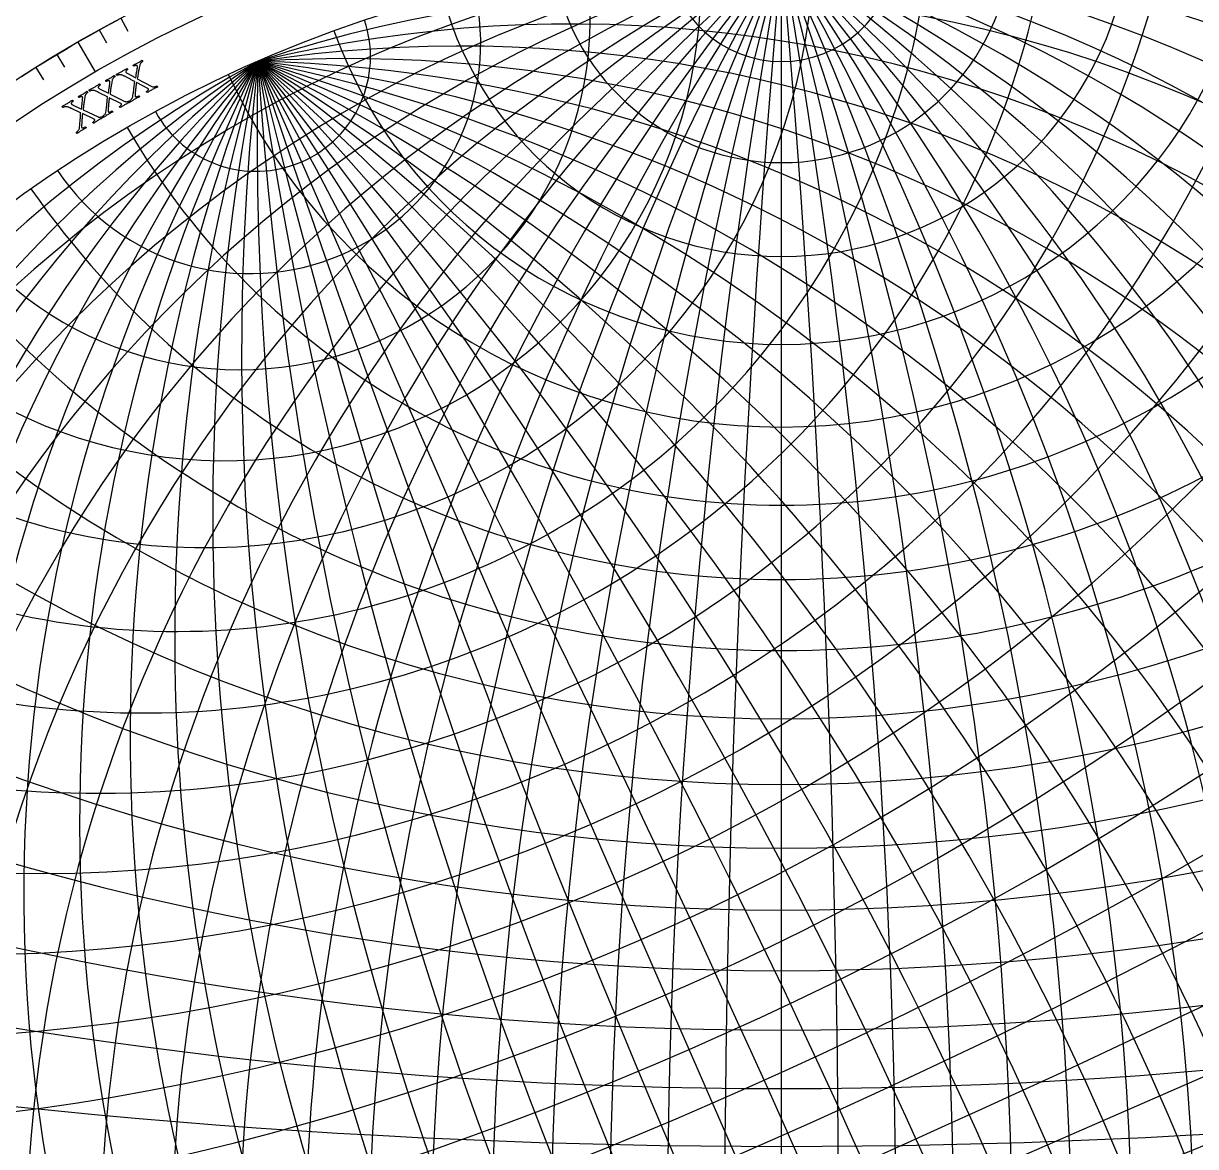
# Model space of a CAD drawing. Header units: millimetres. Extents: x -92 to 92, y -92 to 120.
# Drawn here: x -49.8 to 27.2, y 7.5 to 81.3 of the extents above; entities that cross this region are included whole.
import ezdxf

# ---------------------------------------------------------------- set-up
doc = ezdxf.new("R2010")
doc.units = ezdxf.units.MM
for name, color, linetype in [('CUT_OUTER', 1, 'Continuous'), ('ENGRAVE', 7, 'Continuous'), ('ENGRAVE_FINE', 8, 'Continuous'), ('TEXT', 5, 'Continuous')]:
    doc.layers.add(name, color=color, linetype=linetype)

msp = doc.modelspace()

# ---------------------------------------------------------------- linework, layer by layer
at = {"layer": 'CUT_OUTER'}
msp.add_lwpolyline([(-49.9659, 77.8438), (-49.4873, 78.149), (-49.0068, 78.4511), (-48.5245, 78.7504), (-48.0404, 79.0466), (-47.5545, 79.3399), (-47.0668, 79.6302), (-46.5773, 79.9175), (-46.0861, 80.2018), (-45.5931, 80.483), (-45.0984, 80.7613), (-44.602, 81.0365), (-44.1039, 81.3086), (-43.6042, 81.5777)], dxfattribs=at)
at = {"layer": 'ENGRAVE'}
for points in [[(0, -86.025), (0, 86.025)], [(-46.25, 80.1073), (-45.1169, 78.1447)], [(-78.8401, -34.4171), (78.8401, 34.4171)]]:
    msp.add_lwpolyline(points, dxfattribs=at)
for radius in [92.5, 90.2338, 86.025, 86.025]:
    msp.add_circle((0, 0), radius, dxfattribs=at)
for centre, radius, start, end in [((15.1685, 0), 87.3521, 100, 260), ((31.3105, 0), 91.5459, 110, 250), ((49.6666, 0), 99.3331, 120, 240), ((72.1835, 0), 112.2977, 130, 230), ((102.5206, 0), 133.8311, 140, 220), ((148.9997, 0), 172.05, 150, 210), ((236.3517, 0), 251.5203, 160, 200), ((487.872, 0), 495.3982, 170, 190), ((-487.872, 0), 495.3982, 350, 10), ((-236.3517, 0), 251.5203, 340, 20), ((-148.9997, 0), 172.05, 330, 30), ((-102.5206, 0), 133.8311, 320, 40), ((-72.1835, 0), 112.2977, 310, 50), ((-49.6666, 0), 99.3331, 300, 60), ((-31.3105, 0), 91.5459, 290, 70), ((-15.1685, 0), 87.3521, 280, 80), ((0, 87.3521), 15.1685, 190, 350), ((0, 91.5459), 31.3105, 200, 340), ((0, 99.3331), 49.6666, 210, 330), ((0, 112.2977), 72.1835, 220, 320), ((0, 133.8311), 102.5206, 230, 310), ((0, 172.05), 148.9997, 240, 300), ((0, 251.5203), 236.3517, 250, 290), ((0, 495.3982), 487.872, 260, 280)]:
    msp.add_arc(centre, radius, start, end, dxfattribs=at)
at = {"layer": 'ENGRAVE_FINE'}
for points in [[(-43.4261, 81.6727), (-42.9701, 80.8151)], [(-44.8449, 80.9023), (-44.374, 80.0528)], [(-47.641, 79.288), (-47.1408, 78.4555)], [(34.4171, -78.8401), (-34.4171, 78.8401)], [(-49.0175, 78.4444), (-48.5028, 77.6208)], [(-78.8401, -34.4171), (78.8401, 34.4171)]]:
    msp.add_lwpolyline(points, dxfattribs=at)
for centre, radius, start, end in [((7.5262, 0), 86.3536, 95, 265), ((23.0503, 0), 89.0596, 105, 255), ((-37.9751, 86.9904), 40.1141, 228.583333, 358.583333), ((-36.6259, 83.8999), 31.3105, 223.583333, 3.583333), ((40.1141, 0), 94.9181, 115, 245), ((60.2354, 0), 105.0171, 125, 235), ((86.025, 0), 121.6577, 135, 225), ((122.8564, 0), 149.98, 145, 215), ((184.4812, 0), 203.5525, 155, 205), ((321.0497, 0), 332.3751, 165, 195), ((0, 86.3536), 7.5262, 185, 355), ((983.2702, 0), 987.0262, 175, 185), ((-983.2702, 0), 987.0262, 355, 5), ((-321.0497, 0), 332.3751, 345, 15), ((-184.4812, 0), 203.5525, 335, 25), ((-122.8564, 0), 149.98, 325, 35), ((-86.025, 0), 121.6577, 315, 45), ((-60.2354, 0), 105.0171, 305, 55), ((-40.1141, 0), 94.9181, 295, 65), ((-23.0503, 0), 89.0596, 285, 75), ((-7.5262, 0), 86.3536, 275, 85), ((-39.7414, 91.0367), 49.6666, 233.583333, 353.583333), ((-35.6312, 81.6213), 23.0503, 218.583333, 8.583333), ((-42.0155, 96.246), 60.2354, 238.583333, 348.583333), ((-34.948, 80.0564), 15.1685, 213.583333, 13.583333), ((-6.8976, -3.0111), 86.3536, 298.583333, 108.583334), ((-44.9283, 102.9185), 72.1835, 243.583333, 343.583333), ((0, 89.0596), 23.0503, 195, 345), ((-34.5486, 79.1413), 7.5262, 208.583333, 18.583334), ((-13.9016, -6.0687), 87.3521, 303.583333, 103.583333), ((-48.6731, 111.4968), 86.025, 248.583333, 338.583333), ((-21.1251, -9.222), 89.0596, 308.583333, 98.583333), ((6.8976, 3.0111), 86.3536, 118.583333, 288.583334), ((13.9016, 6.0687), 87.3521, 123.583333, 283.583333), ((21.1251, 9.222), 89.0596, 128.583333, 278.583333), ((28.6955, 12.5268), 91.5459, 133.583333, 273.583333), ((36.7638, 16.049), 94.9181, 138.583333, 268.583333), ((45.5184, 19.8707), 99.3331, 143.583333, 263.583333), ((55.2044, 24.0991), 105.0171, 148.583333, 258.583333), ((66.1547, 28.8794), 112.2977, 153.583333, 253.583333), ((78.8401, 34.4171), 121.6577, 158.583333, 248.583333), ((93.958, 41.0167), 133.8311, 163.583333, 243.583333), ((112.5954, 49.1527), 149.98, 168.583333, 238.583333), ((136.5551, 59.6122), 172.05, 173.583333, 233.583333), ((169.0732, 73.8077), 203.5525, 178.583333, 228.583333), ((-28.6955, -12.5268), 91.5459, 313.583333, 93.583333), ((216.6114, 94.5602), 251.5203, 183.583333, 223.583333), ((294.2353, 128.4463), 332.3751, 188.583333, 218.583333), ((447.1245, 195.189), 495.3982, 193.583333, 213.583333), ((901.1467, 393.3892), 987.0262, 198.5833333, 208.5833333), ((-901.1467, -393.3892), 987.0262, 18.5833333, 28.5833333), ((-447.1245, -195.189), 495.3982, 13.583333, 33.583333), ((-294.2353, -128.4463), 332.3751, 8.583333, 38.583333), ((-216.6114, -94.5602), 251.5203, 3.583333, 43.583333), ((-169.0732, -73.8077), 203.5525, 358.583333, 48.583333), ((-136.5551, -59.6122), 172.05, 353.583333, 53.583333), ((-112.5954, -49.1527), 149.98, 348.583333, 58.583333), ((-93.958, -41.0167), 133.8311, 343.583333, 63.583333), ((-78.8401, -34.4171), 121.6577, 338.583333, 68.583333), ((-66.1547, -28.8794), 112.2977, 333.583333, 73.583333), ((-55.2044, -24.0991), 105.0171, 328.583333, 78.583333), ((-45.5184, -19.8707), 99.3331, 323.583333, 83.583333), ((-36.7638, -16.049), 94.9181, 318.583333, 88.583333), ((0, 94.9181), 40.1141, 205, 335), ((-53.5435, 122.6535), 102.5206, 253.583333, 333.583333), ((-60.0044, 137.4536), 122.8564, 258.583333, 328.583333), ((0, 105.0171), 60.2354, 215, 325), ((-68.8342, 157.6802), 148.9997, 263.583333, 323.583333), ((-81.4378, 186.5516), 184.4812, 268.583333, 318.583333), ((0, 121.6577), 86.025, 225, 315), ((-100.6288, 230.5131), 236.3517, 273.583333, 313.583333), ((-132.9774, 304.6148), 321.0497, 278.583333, 308.583333), ((0, 149.98), 122.8564, 235, 305), ((-198.2001, 454.0221), 487.872, 283.583333, 303.583333), ((-394.8919, 904.5889), 983.2702, 288.5833333, 298.5833333), ((0, 203.5525), 184.4812, 245, 295), ((394.8919, -904.5889), 983.2702, 108.5833333, 118.5833333), ((0, 332.3751), 321.0497, 255, 285), ((198.2001, -454.0221), 487.872, 103.583333, 123.583333), ((132.9774, -304.6148), 321.0497, 98.583333, 128.583333)]:
    msp.add_arc(centre, radius, start, end, dxfattribs=at)
at = {"layer": 'TEXT'}
for points in [[(-43.3625, 78.1752), (-43.3136, 78.2027), (-43.267, 78.2295), (-43.2228, 78.2556), (-43.1809, 78.2811), (-43.1403, 78.306), (-43.1, 78.3306), (-43.0599, 78.3547), (-43.0201, 78.3785), (-43.0139, 78.373), (-43.0068, 78.3643), (-42.999, 78.3525), (-42.9904, 78.3376), (-42.9832, 78.3228), (-42.9796, 78.3114), (-42.9797, 78.3033), (-42.9834, 78.2985), (-42.9942, 78.2921), (-43.0069, 78.2834), (-43.0216, 78.2726), (-43.0382, 78.2595), (-43.0551, 78.2449), (-43.0706, 78.2292), (-43.0845, 78.2126), (-43.0971, 78.1949), (-43.1061, 78.1768), (-43.1098, 78.1588), (-43.1081, 78.1409), (-43.101, 78.123), (-43.0899, 78.1079), (-43.0733, 78.0926), (-43.0513, 78.0773), (-43.0237, 78.0618), (-42.448, 77.7559), (-42.4313, 77.8687), (-42.4145, 77.9784), (-42.3977, 78.0849), (-42.3809, 78.1883), (-42.3656, 78.284), (-42.3537, 78.3678), (-42.345, 78.4394), (-42.3398, 78.499), (-42.3397, 78.5079), (-42.3405, 78.5164), (-42.3423, 78.5244), (-42.3448, 78.5319), (-42.3476, 78.5384), (-42.3497, 78.5435), (-42.3513, 78.547), (-42.3524, 78.5492), (-42.3598, 78.558), (-42.3719, 78.5653), (-42.3885, 78.571), (-42.4097, 78.5752), (-42.4375, 78.5742), (-42.4737, 78.5647), (-42.5183, 78.5465), (-42.5714, 78.5198), (-42.5769, 78.5209), (-42.5835, 78.5261), (-42.5911, 78.5355), (-42.5999, 78.5489), (-42.6081, 78.5635), (-42.6143, 78.5763), (-42.6183, 78.5873), (-42.6203, 78.5966), (-42.5794, 78.6153), (-42.5409, 78.6329), (-42.5047, 78.6495), (-42.4709, 78.665), (-42.4376, 78.6806), (-42.403, 78.6976), (-42.3671, 78.7159), (-42.3299, 78.7356), (-42.2789, 78.7634), (-42.2325, 78.7897), (-42.1906, 78.8143), (-42.1533, 78.8374), (-42.1197, 78.8587), (-42.0892, 78.8779), (-42.0615, 78.895), (-42.0369, 78.9102), (-42.0309, 78.905), (-42.0242, 78.8974), (-42.017, 78.8875), (-42.0093, 78.8752), (-42.0026, 78.8621), (-41.9988, 78.8497), (-41.9979, 78.838), (-41.9998, 78.827), (-42.0072, 78.8225), (-42.0182, 78.815), (-42.0327, 78.8044), (-42.0509, 78.7909), (-42.0707, 78.7745), (-42.0905, 78.7555), (-42.1103, 78.7338), (-42.13, 78.7095), (-42.1482, 78.6828), (-42.1636, 78.6537), (-42.1763, 78.6224), (-42.1861, 78.5888), (-42.2039, 78.5019), (-42.2206, 78.4209), (-42.2361, 78.3458), (-42.2504, 78.2766), (-42.2638, 78.2104), (-42.2764, 78.1442), (-42.2883, 78.0778), (-42.2994, 78.0115), (-42.3105, 77.942), (-42.3222, 77.8663), (-42.3345, 77.7845), (-42.3474, 77.6965), (-41.3887, 77.1891), (-41.3524, 77.1739), (-41.3133, 77.1655), (-41.2712, 77.1641), (-41.2261, 77.1695), (-41.1813, 77.1794), (-41.1399, 77.1915), (-41.1018, 77.2058), (-41.0671, 77.2223), (-41.06, 77.2174), (-41.0528, 77.2095), (-41.0456, 77.1985), (-41.0382, 77.1844), (-41.0317, 77.1704), (-41.027, 77.1593), (-41.0242, 77.1513), (-41.0232, 77.1463), (-41.0631, 77.1285), (-41.1001, 77.112), (-41.1343, 77.0967), (-41.1657, 77.0828), (-41.197, 77.0684), (-41.2312, 77.0518), (-41.2681, 77.033), (-41.3079, 77.012), (-41.3621, 76.9825), (-41.4125, 76.9545), (-41.459, 76.9277), (-41.5016, 76.9024), (-41.544, 76.8768), (-41.5899, 76.8489), (-41.6392, 76.819), (-41.6921, 76.7869), (-41.7006, 76.7912), (-41.7092, 76.7989), (-41.718, 76.8102), (-41.7269, 76.825), (-41.7341, 76.8398), (-41.7377, 76.8512), (-41.7376, 76.8593), (-41.7339, 76.864), (-41.7247, 76.8696), (-41.7135, 76.8777), (-41.7003, 76.8882), (-41.685, 76.9012), (-41.6694, 76.9158), (-41.6548, 76.9313), (-41.6415, 76.9478), (-41.6293, 76.9652), (-41.62, 76.9824), (-41.6153, 76.9982), (-41.6151, 77.0126), (-41.6195, 77.0257), (-41.6214, 77.0286), (-41.6241, 77.0317), (-41.6275, 77.0351), (-41.6318, 77.0386), (-41.6364, 77.0421), (-41.6409, 77.0448), (-41.6453, 77.047), (-41.6496, 77.0486), (-42.4039, 77.4586), (-42.4124, 77.4007), (-42.4209, 77.3399), (-42.4293, 77.2762), (-42.4376, 77.2096), (-42.4457, 77.142), (-42.4536, 77.0752), (-42.4611, 77.0093), (-42.4684, 76.9441), (-42.4751, 76.8813), (-42.4809, 76.8227), (-42.4857, 76.7681), (-42.4896, 76.7175), (-42.4928, 76.6728), (-42.4952, 76.6357), (-42.4968, 76.6061), (-42.4977, 76.5841), (-42.4976, 76.5801), (-42.4974, 76.5753), (-42.4971, 76.5697), (-42.4968, 76.5631), (-42.4961, 76.5561), (-42.4944, 76.5492), (-42.4919, 76.5423), (-42.4886, 76.5354), (-42.479, 76.525), (-42.4639, 76.5182), (-42.4433, 76.5152), (-42.4172, 76.5159), (-42.3849, 76.522), (-42.3459, 76.5352), (-42.3002, 76.5555), (-42.2477, 76.5828), (-42.2403, 76.5781), (-42.2325, 76.5706), (-42.2242, 76.5602), (-42.2154, 76.5469), (-42.2077, 76.5335), (-42.2025, 76.5227), (-42.1999, 76.5145), (-42.1998, 76.509), (-42.2383, 76.4913), (-42.2769, 76.4731), (-42.3158, 76.4546), (-42.3549, 76.4358), (-42.3939, 76.4165), (-42.4322, 76.397), (-42.4698, 76.377), (-42.5069, 76.3568), (-42.5565, 76.3288), (-42.6021, 76.3023), (-42.6437, 76.2774), (-42.6812, 76.2541), (-42.717, 76.2312), (-42.7534, 76.2078), (-42.7904, 76.1838), (-42.8279, 76.1592), (-42.8344, 76.1658), (-42.8407, 76.1749), (-42.8469, 76.1866), (-42.853, 76.2008), (-42.8583, 76.2148), (-42.8622, 76.2257), (-42.8645, 76.2337), (-42.8654, 76.2387), (-42.8575, 76.244), (-42.8447, 76.2535), (-42.827, 76.2674), (-42.8043, 76.2857), (-42.7792, 76.3074), (-42.7542, 76.3317), (-42.7293, 76.3587), (-42.7045, 76.3882), (-42.6823, 76.4193), (-42.6651, 76.4511), (-42.6529, 76.4833), (-42.6456, 76.5162), (-42.6322, 76.6079), (-42.6195, 76.6956), (-42.6076, 76.7793), (-42.5966, 76.8589), (-42.586, 76.9365), (-42.5756, 77.0142), (-42.5654, 77.092), (-42.5554, 77.1698), (-42.5451, 77.2494), (-42.5341, 77.3322), (-42.5223, 77.4183), (-42.5098, 77.5078), (-42.5405, 77.525), (-42.575, 77.5439), (-42.6134, 77.5645), (-42.6556, 77.5867), (-42.7002, 77.6101), (-42.7457, 77.6342), (-42.7919, 77.6589), (-42.839, 77.6842), (-42.8859, 77.7094), (-42.9313, 77.7336), (-42.9752, 77.7567), (-43.0177, 77.7788), (-43.0577, 77.7995), (-43.0938, 77.8182), (-43.1262, 77.835), (-43.1548, 77.8498), (-43.1782, 77.8619), (-43.1949, 77.8706), (-43.2049, 77.8757), (-43.2082, 77.8775), (-43.2489, 77.899), (-43.2869, 77.9171), (-43.3224, 77.9317), (-43.3552, 77.9427), (-43.3875, 77.951), (-43.421, 77.9572), (-43.4559, 77.9613), (-43.4922, 77.9633), (-43.5165, 77.9631), (-43.5412, 77.9606), (-43.5663, 77.9559), (-43.5917, 77.949), (-43.6156, 77.9411), (-43.6363, 77.9335), (-43.6537, 77.9261), (-43.6678, 77.9189), (-43.6738, 77.9183), (-43.6807, 77.9225), (-43.6885, 77.9316), (-43.6973, 77.9455), (-43.705, 77.9609), (-43.7098, 77.9744), (-43.7117, 77.9859), (-43.7107, 77.9955), (-43.6617, 78.021), (-43.6162, 78.0443), (-43.5743, 78.0654), (-43.5359, 78.0842), (-43.4976, 78.1032), (-43.456, 78.1247), (-43.4109, 78.1487), (-43.3625, 78.1752)], [(-45.166, 77.1473), (-45.1177, 77.1759), (-45.0718, 77.2038), (-45.0282, 77.2309), (-44.9869, 77.2573), (-44.9469, 77.2832), (-44.9072, 77.3087), (-44.8677, 77.3338), (-44.8284, 77.3585), (-44.8221, 77.3531), (-44.8148, 77.3446), (-44.8067, 77.333), (-44.7978, 77.3183), (-44.7902, 77.3037), (-44.7864, 77.2923), (-44.7863, 77.2842), (-44.7899, 77.2794), (-44.8005, 77.2727), (-44.813, 77.2637), (-44.8274, 77.2525), (-44.8438, 77.2391), (-44.8603, 77.224), (-44.8754, 77.208), (-44.889, 77.1911), (-44.9011, 77.1731), (-44.9098, 77.1548), (-44.913, 77.1367), (-44.9109, 77.1189), (-44.9033, 77.1012), (-44.8919, 77.0863), (-44.875, 77.0714), (-44.8526, 77.0566), (-44.8247, 77.0418), (-44.242, 76.7493), (-44.2279, 76.8625), (-44.2137, 76.9725), (-44.1994, 77.0794), (-44.185, 77.1831), (-44.1719, 77.2792), (-44.1619, 77.3632), (-44.155, 77.435), (-44.1511, 77.4947), (-44.1512, 77.5036), (-44.1523, 77.5121), (-44.1541, 77.52), (-44.1569, 77.5275), (-44.1598, 77.5339), (-44.1621, 77.5389), (-44.1637, 77.5425), (-44.1648, 77.5446), (-44.1725, 77.5533), (-44.1847, 77.5603), (-44.2015, 77.5656), (-44.2228, 77.5692), (-44.2505, 77.5676), (-44.2864, 77.5573), (-44.3307, 77.5381), (-44.3831, 77.5101), (-44.3887, 77.5111), (-44.3953, 77.5162), (-44.4032, 77.5253), (-44.4123, 77.5385), (-44.4209, 77.5529), (-44.4273, 77.5656), (-44.4316, 77.5765), (-44.4338, 77.5858), (-44.3934, 77.6054), (-44.3552, 77.624), (-44.3195, 77.6414), (-44.286, 77.6576), (-44.2531, 77.674), (-44.2189, 77.6918), (-44.1834, 77.711), (-44.1467, 77.7315), (-44.0964, 77.7605), (-44.0505, 77.7878), (-44.0093, 77.8134), (-43.9725, 77.8374), (-43.9394, 77.8594), (-43.9093, 77.8793), (-43.8821, 77.8971), (-43.8578, 77.9128), (-43.8517, 77.9077), (-43.8449, 77.9003), (-43.8375, 77.8906), (-43.8294, 77.8785), (-43.8224, 77.8656), (-43.8184, 77.8532), (-43.8172, 77.8416), (-43.8188, 77.8305), (-43.8261, 77.8259), (-43.8369, 77.8181), (-43.8512, 77.8072), (-43.869, 77.7932), (-43.8885, 77.7764), (-43.9079, 77.7569), (-43.9271, 77.7348), (-43.9462, 77.7101), (-43.9638, 77.6829), (-43.9786, 77.6535), (-43.9905, 77.6219), (-43.9995, 77.5881), (-44.0153, 77.5008), (-44.0301, 77.4194), (-44.0438, 77.344), (-44.0566, 77.2745), (-44.0684, 77.208), (-44.0795, 77.1415), (-44.0899, 77.0749), (-44.0994, 77.0083), (-44.1089, 76.9385), (-44.1188, 76.8626), (-44.1292, 76.7806), (-44.14, 76.6923), (-43.1698, 76.2073), (-43.1332, 76.1929), (-43.0939, 76.1854), (-43.0517, 76.185), (-43.0069, 76.1914), (-42.9623, 76.2024), (-42.9212, 76.2155), (-42.8834, 76.2306), (-42.8491, 76.2479), (-42.8419, 76.2432), (-42.8345, 76.2354), (-42.827, 76.2246), (-42.8193, 76.2107), (-42.8125, 76.1968), (-42.8076, 76.1859), (-42.8046, 76.1779), (-42.8035, 76.1729), (-42.8429, 76.1542), (-42.8796, 76.1369), (-42.9134, 76.1208), (-42.9444, 76.1061), (-42.9754, 76.091), (-43.0092, 76.0736), (-43.0457, 76.054), (-43.0849, 76.0321), (-43.1385, 76.0014), (-43.1882, 75.9721), (-43.2341, 75.9443), (-43.2761, 75.9181), (-43.3179, 75.8914), (-43.3631, 75.8625), (-43.4117, 75.8314), (-43.4638, 75.7981), (-43.4724, 75.8022), (-43.4812, 75.8098), (-43.4903, 75.8208), (-43.4995, 75.8354), (-43.507, 75.85), (-43.5109, 75.8614), (-43.511, 75.8694), (-43.5074, 75.8742), (-43.4984, 75.8801), (-43.4873, 75.8884), (-43.4743, 75.8993), (-43.4594, 75.9125), (-43.4441, 75.9275), (-43.4299, 75.9434), (-43.417, 75.9602), (-43.4052, 75.9778), (-43.3963, 75.9952), (-43.3919, 76.0111), (-43.3921, 76.0256), (-43.3968, 76.0386), (-43.3987, 76.0414), (-43.4015, 76.0444), (-43.405, 76.0477), (-43.4094, 76.0512), (-43.4141, 76.0545), (-43.4187, 76.0572), (-43.4231, 76.0593), (-43.4274, 76.0608), (-44.1911, 76.4531), (-44.1982, 76.395), (-44.2053, 76.334), (-44.2122, 76.2702), (-44.2189, 76.2034), (-44.2255, 76.1357), (-44.2318, 76.0687), (-44.2378, 76.0026), (-44.2436, 75.9372), (-44.2488, 75.8743), (-44.2532, 75.8156), (-44.2568, 75.7609), (-44.2595, 75.7102), (-44.2616, 75.6655), (-44.2631, 75.6283), (-44.2641, 75.5987), (-44.2645, 75.5766), (-44.2643, 75.5727), (-44.264, 75.5679), (-44.2636, 75.5622), (-44.2631, 75.5557), (-44.2622, 75.5487), (-44.2604, 75.5418), (-44.2578, 75.535), (-44.2542, 75.5282), (-44.2444, 75.518), (-44.2292, 75.5116), (-44.2085, 75.5091), (-44.1824, 75.5104), (-44.1503, 75.5172), (-44.1116, 75.5313), (-44.0664, 75.5526), (-44.0145, 75.5812), (-44.007, 75.5767), (-43.999, 75.5693), (-43.9905, 75.5591), (-43.9814, 75.546), (-43.9734, 75.5328), (-43.968, 75.5222), (-43.9652, 75.514), (-43.965, 75.5085), (-44.003, 75.4899), (-44.0412, 75.4709), (-44.0797, 75.4515), (-44.1183, 75.4317), (-44.1568, 75.4116), (-44.1946, 75.3911), (-44.2318, 75.3703), (-44.2684, 75.3492), (-44.3174, 75.32), (-44.3624, 75.2925), (-44.4033, 75.2667), (-44.4403, 75.2424), (-44.4756, 75.2188), (-44.5114, 75.1945), (-44.5478, 75.1697), (-44.5847, 75.1442), (-44.5913, 75.1507), (-44.5979, 75.1596), (-44.6044, 75.1711), (-44.6108, 75.1852), (-44.6164, 75.1991), (-44.6205, 75.21), (-44.6231, 75.2179), (-44.6241, 75.2229), (-44.6163, 75.2283), (-44.6037, 75.2381), (-44.5863, 75.2524), (-44.564, 75.2712), (-44.5395, 75.2935), (-44.515, 75.3184), (-44.4908, 75.3459), (-44.4667, 75.376), (-44.4452, 75.4077), (-44.4288, 75.4398), (-44.4173, 75.4723), (-44.4108, 75.5053), (-44.3995, 75.5974), (-44.3889, 75.6853), (-44.3789, 75.7693), (-44.3697, 75.8491), (-44.3609, 75.9269), (-44.3523, 76.0048), (-44.3439, 76.0828), (-44.3358, 76.1609), (-44.3273, 76.2407), (-44.3183, 76.3237), (-44.3085, 76.4101), (-44.2981, 76.4998), (-44.3291, 76.5163), (-44.3641, 76.5344), (-44.4029, 76.5541), (-44.4457, 76.5754), (-44.4908, 76.5977), (-44.5368, 76.6207), (-44.5836, 76.6443), (-44.6313, 76.6686), (-44.6787, 76.6927), (-44.7246, 76.7158), (-44.7691, 76.7379), (-44.8121, 76.759), (-44.8525, 76.7787), (-44.8891, 76.7966), (-44.9219, 76.8126), (-44.9508, 76.8268), (-44.9744, 76.8383), (-44.9913, 76.8466), (-45.0015, 76.8515), (-45.0049, 76.8532), (-45.046, 76.8738), (-45.0845, 76.891), (-45.1203, 76.9047), (-45.1534, 76.915), (-45.1858, 76.9226), (-45.2195, 76.928), (-45.2545, 76.9313), (-45.2907, 76.9324), (-45.3151, 76.9316), (-45.3397, 76.9286), (-45.3646, 76.9233), (-45.3899, 76.9158), (-45.4136, 76.9073), (-45.4341, 76.8992), (-45.4513, 76.8914), (-45.4653, 76.884), (-45.4713, 76.8832), (-45.4783, 76.8872), (-45.4863, 76.8961), (-45.4954, 76.9099), (-45.5035, 76.9251), (-45.5086, 76.9384), (-45.5107, 76.9499), (-45.5099, 76.9595), (-45.4615, 76.9862), (-45.4166, 77.0105), (-45.3752, 77.0325), (-45.3373, 77.0522), (-45.2994, 77.0721), (-45.2583, 77.0946), (-45.2138, 77.1196), (-45.166, 77.1473)], [(-46.9452, 76.0778), (-46.8976, 76.1075), (-46.8523, 76.1364), (-46.8093, 76.1645), (-46.7687, 76.1919), (-46.7293, 76.2187), (-46.6902, 76.2451), (-46.6512, 76.2711), (-46.6125, 76.2967), (-46.6061, 76.2915), (-46.5987, 76.2832), (-46.5903, 76.2717), (-46.581, 76.2572), (-46.5731, 76.2428), (-46.569, 76.2315), (-46.5687, 76.2234), (-46.5722, 76.2185), (-46.5827, 76.2116), (-46.595, 76.2023), (-46.6091, 76.1908), (-46.6251, 76.177), (-46.6413, 76.1616), (-46.656, 76.1452), (-46.6692, 76.1279), (-46.6809, 76.1098), (-46.6892, 76.0913), (-46.692, 76.0731), (-46.6894, 76.0552), (-46.6815, 76.0377), (-46.6697, 76.0231), (-46.6525, 76.0087), (-46.6297, 75.9944), (-46.6015, 75.9802), (-46.0122, 75.7013), (-46.0007, 75.8148), (-45.9891, 75.9251), (-45.9773, 76.0323), (-45.9652, 76.1363), (-45.9544, 76.2327), (-45.9464, 76.3169), (-45.9411, 76.3889), (-45.9386, 76.4487), (-45.9389, 76.4576), (-45.9402, 76.466), (-45.9422, 76.4739), (-45.9452, 76.4812), (-45.9482, 76.4876), (-45.9506, 76.4926), (-45.9523, 76.4961), (-45.9535, 76.4982), (-45.9614, 76.5067), (-45.9737, 76.5134), (-45.9906, 76.5183), (-46.012, 76.5215), (-46.0396, 76.5193), (-46.0754, 76.508), (-46.1191, 76.4878), (-46.1709, 76.4586), (-46.1765, 76.4595), (-46.1833, 76.4645), (-46.1914, 76.4734), (-46.2007, 76.4864), (-46.2096, 76.5006), (-46.2164, 76.5131), (-46.2209, 76.5239), (-46.2234, 76.5331), (-46.1834, 76.5537), (-46.1457, 76.5731), (-46.1103, 76.5913), (-46.0772, 76.6084), (-46.0447, 76.6255), (-46.011, 76.6441), (-45.9759, 76.6641), (-45.9397, 76.6855), (-45.89, 76.7156), (-45.8449, 76.744), (-45.8042, 76.7706), (-45.768, 76.7954), (-45.7355, 76.8182), (-45.7058, 76.8388), (-45.679, 76.8572), (-45.6551, 76.8734), (-45.6488, 76.8685), (-45.6419, 76.8613), (-45.6342, 76.8517), (-45.6259, 76.8398), (-45.6186, 76.827), (-45.6143, 76.8148), (-45.6128, 76.8032), (-45.6142, 76.7921), (-45.6214, 76.7872), (-45.632, 76.7792), (-45.646, 76.768), (-45.6635, 76.7536), (-45.6826, 76.7364), (-45.7015, 76.7164), (-45.7202, 76.6939), (-45.7388, 76.6687), (-45.7557, 76.6411), (-45.7698, 76.6114), (-45.781, 76.5795), (-45.7892, 76.5455), (-45.803, 76.4578), (-45.8159, 76.3761), (-45.8279, 76.3004), (-45.839, 76.2307), (-45.8493, 76.1639), (-45.8588, 76.0971), (-45.8676, 76.0303), (-45.8756, 75.9635), (-45.8835, 75.8936), (-45.8916, 75.8175), (-45.9001, 75.7352), (-45.9089, 75.6467), (-44.9277, 75.1843), (-44.8908, 75.1708), (-44.8512, 75.1643), (-44.8091, 75.1648), (-44.7644, 75.1723), (-44.7201, 75.1843), (-44.6793, 75.1983), (-44.6419, 75.2143), (-44.608, 75.2324), (-44.6007, 75.2279), (-44.5932, 75.2203), (-44.5854, 75.2096), (-44.5774, 75.1959), (-44.5702, 75.1822), (-44.5651, 75.1714), (-44.5619, 75.1635), (-44.5606, 75.1585), (-44.5996, 75.1389), (-44.6359, 75.1207), (-44.6693, 75.1039), (-44.7, 75.0885), (-44.7306, 75.0726), (-44.764, 75.0545), (-44.8, 75.034), (-44.8387, 75.0112), (-44.8916, 74.9792), (-44.9406, 74.9488), (-44.9858, 74.92), (-45.0272, 74.8927), (-45.0683, 74.8651), (-45.1129, 74.8352), (-45.1608, 74.803), (-45.2121, 74.7684), (-45.2208, 74.7723), (-45.2298, 74.7797), (-45.2391, 74.7905), (-45.2487, 74.8049), (-45.2565, 74.8194), (-45.2606, 74.8306), (-45.2609, 74.8387), (-45.2575, 74.8435), (-45.2485, 74.8496), (-45.2377, 74.8582), (-45.225, 74.8693), (-45.2103, 74.883), (-45.1954, 74.8983), (-45.1816, 74.9145), (-45.169, 74.9316), (-45.1577, 74.9495), (-45.1492, 74.9671), (-45.1452, 74.9831), (-45.1457, 74.9975), (-45.1507, 75.0104), (-45.1527, 75.0132), (-45.1555, 75.0162), (-45.1591, 75.0194), (-45.1636, 75.0227), (-45.1683, 75.0259), (-45.173, 75.0285), (-45.1775, 75.0305), (-45.1818, 75.0319), (-45.9544, 75.4064), (-45.9602, 75.3482), (-45.9658, 75.287), (-45.9712, 75.223), (-45.9764, 75.1562), (-45.9814, 75.0882), (-45.9861, 75.0212), (-45.9906, 74.9549), (-45.9949, 74.8894), (-45.9986, 74.8264), (-46.0017, 74.7676), (-46.004, 74.7128), (-46.0056, 74.6621), (-46.0066, 74.6173), (-46.0073, 74.5801), (-46.0076, 74.5505), (-46.0075, 74.5285), (-46.0071, 74.5245), (-46.0067, 74.5197), (-46.0062, 74.5141), (-46.0056, 74.5075), (-46.0045, 74.5006), (-46.0025, 74.4938), (-45.9997, 74.487), (-45.9961, 74.4803), (-45.986, 74.4703), (-45.9706, 74.4642), (-45.9499, 74.4622), (-45.9238, 74.4641), (-45.8919, 74.4717), (-45.8536, 74.4867), (-45.8088, 74.5091), (-45.7576, 74.5388), (-45.75, 74.5345), (-45.7419, 74.5273), (-45.7331, 74.5173), (-45.7237, 74.5044), (-45.7154, 74.4914), (-45.7097, 74.4809), (-45.7067, 74.4728), (-45.7064, 74.4673), (-45.744, 74.4478), (-45.7817, 74.4279), (-45.8197, 74.4076), (-45.8579, 74.3869), (-45.8959, 74.3659), (-45.9333, 74.3446), (-45.97, 74.3229), (-46.006, 74.301), (-46.0543, 74.2707), (-46.0987, 74.2422), (-46.139, 74.2153), (-46.1754, 74.1903), (-46.2101, 74.1658), (-46.2454, 74.1407), (-46.2812, 74.115), (-46.3175, 74.0887), (-46.3243, 74.095), (-46.3311, 74.1038), (-46.3378, 74.1152), (-46.3446, 74.1291), (-46.3505, 74.1428), (-46.3549, 74.1536), (-46.3576, 74.1615), (-46.3587, 74.1664), (-46.3511, 74.172), (-46.3387, 74.1822), (-46.3216, 74.1969), (-46.2998, 74.2161), (-46.2757, 74.239), (-46.2519, 74.2645), (-46.2283, 74.2925), (-46.2049, 74.3232), (-46.1842, 74.3553), (-46.1685, 74.3878), (-46.1577, 74.4206), (-46.152, 74.4538), (-46.1429, 74.5461), (-46.1343, 74.6342), (-46.1263, 74.7184), (-46.1189, 74.7984), (-46.112, 74.8764), (-46.1052, 74.9545), (-46.0986, 75.0327), (-46.0922, 75.1109), (-46.0857, 75.1909), (-46.0785, 75.2741), (-46.0708, 75.3607), (-46.0624, 75.4506), (-46.0938, 75.4664), (-46.1292, 75.4837), (-46.1685, 75.5024), (-46.2117, 75.5227), (-46.2574, 75.544), (-46.3039, 75.5659), (-46.3512, 75.5885), (-46.3995, 75.6116), (-46.4474, 75.6346), (-46.4939, 75.6566), (-46.5389, 75.6777), (-46.5824, 75.6978), (-46.6232, 75.7166), (-46.6602, 75.7336), (-46.6933, 75.7488), (-46.7226, 75.7623), (-46.7465, 75.7733), (-46.7636, 75.7812), (-46.7738, 75.7859), (-46.7772, 75.7875), (-46.8188, 75.8071), (-46.8577, 75.8234), (-46.8938, 75.8363), (-46.9271, 75.8459), (-46.9597, 75.8526), (-46.9935, 75.8573), (-47.0286, 75.8597), (-47.0649, 75.86), (-47.0892, 75.8587), (-47.1137, 75.855), (-47.1385, 75.8492), (-47.1636, 75.8411), (-47.1871, 75.8321), (-47.2074, 75.8235), (-47.2245, 75.8153), (-47.2382, 75.8076), (-47.2442, 75.8066), (-47.2513, 75.8105), (-47.2596, 75.8192), (-47.2689, 75.8327), (-47.2774, 75.8478), (-47.2828, 75.861), (-47.2852, 75.8724), (-47.2846, 75.882), (-47.2369, 75.9098), (-47.1925, 75.9352), (-47.1516, 75.9582), (-47.1142, 75.9788), (-47.0768, 75.9995), (-47.0362, 76.0229), (-46.9923, 76.049), (-46.9452, 76.0778)]]:
    msp.add_lwpolyline(points, close=True, dxfattribs=at)

doc.saveas('drawing.dxf')
